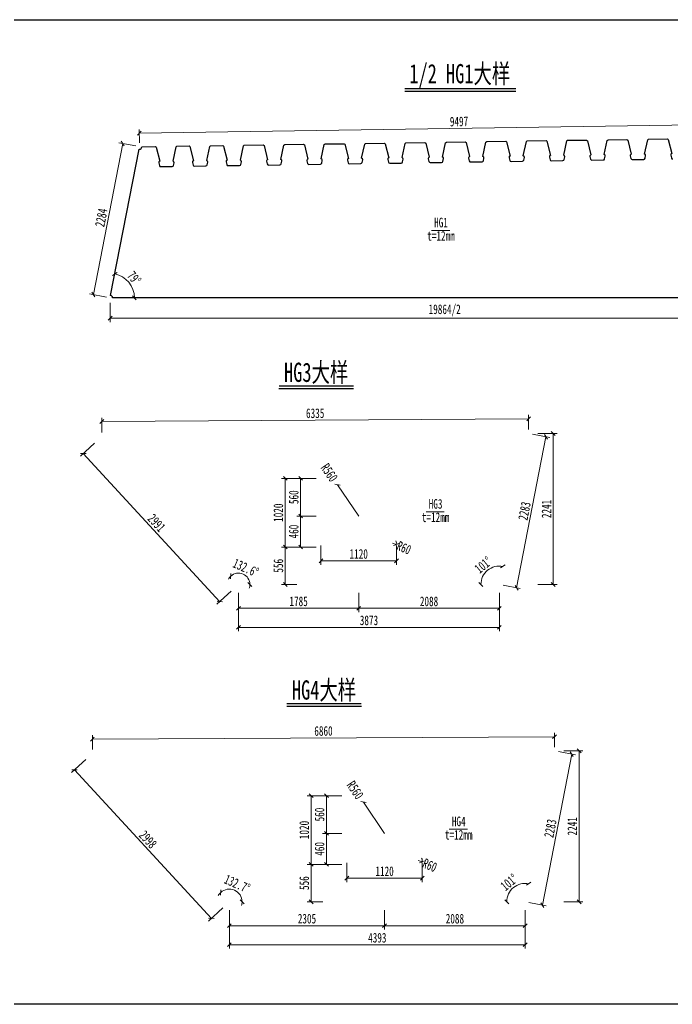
# Model space of a CAD drawing. Header units: millimetres. Extents: x 44597 to 300567, y -113054 to 73044.
# Drawn here: x 257223 to 266911, y -76511 to -61894 of the extents above; entities that cross this region are included whole.
import ezdxf
from ezdxf.enums import TextEntityAlignment as Align

# ---------------------------------------------------------------- set-up
doc = ezdxf.new("R2010")
doc.units = ezdxf.units.MM
doc.layers.get('Defpoints').update_dxf_attribs({"color": 8})
for name, color, linetype, lineweight in [('文字', 7, 'Continuous', 15), ('标注线及字体', 2, 'Continuous', 15), ('细实线', 4, 'Continuous', 15), ('钢板粗线', 1, 'Continuous', 25)]:
    doc.layers.add(name, color=color, linetype=linetype, lineweight=lineweight)
doc.styles.add('111', font='', dxfattribs={"width": 0.7})
doc.styles.add('BM_Dim', font='', dxfattribs={"width": 0.85})
doc.styles.get('111').set_extended_font_data('仿宋_GB2312')
doc.styles.get('BM_Dim').set_extended_font_data('仿宋_GB2312')
doc.dimstyles.new('200', dxfattribs={"dimscale": 0, "dimtxt": 2.5, "dimasz": 1, "dimexe": 1, "dimexo": 1, "dimgap": 0.6, "dimtad": 1, "dimdec": 0, "dimdsep": 46, "dimtxsty": '111', "dimblk": 'OBLIQUE', "dimcen": 0, "dimclrd": 4, "dimclre": 4, "dimclrt": 4, "dimadec": 1, "dimazin": 2, "dimtfac": 1, "dimtdec": 0, "dimtix": 1, "dimtmove": 2, "dimatfit": 3, "dimfxl": 4, "dimfxlon": 1, "dimtolj": 1, "dimlwd": -1, "dimlwe": -1, "dimarcsym": 0})

# ---------------------------------------------------------------- blocks, each defined once
blk = doc.blocks.new('_Oblique')
at = {"color": 0, "linetype": 'ByBlock', "lineweight": -2}
blk.add_line((-0.5, -0.5), (0.5, 0.5), dxfattribs=at)
blk = doc.blocks.new('*D793')
at = {"layer": 'Defpoints', "color": 0, "transparency": 16777216}
for p in [(258566, -66022), (268498, -66022), (268498, -66326)]:
    blk.add_point(p, dxfattribs=at)
at = {"layer": '细实线', "color": 4, "transparency": 16777216}
for p, q in [((258566, -66098), (258566, -66383)), ((268498, -66098), (268498, -66383)), ((258566, -66326), (268498, -66326))]:
    blk.add_line(p, q, dxfattribs=at)
at = {"layer": '细实线', "color": 4, "transparency": 16777216, "xscale": 57.14285714285715, "yscale": 57.14285714285715, "zscale": 57.14285714285715, "rotation": 180}
blk.add_blockref('_Oblique', (258566, -66326), dxfattribs=at)
at = {"layer": '细实线', "color": 4, "transparency": 16777216, "xscale": 57.14285714285715, "yscale": 57.14285714285715, "zscale": 57.14285714285715}
blk.add_blockref('_Oblique', (268498, -66326), dxfattribs=at)
at = {"layer": '细实线', "color": 4, "transparency": 16777216, "insert": (263532, -66210), "char_height": 142.86, "attachment_point": 5, "style": '111'}
blk.add_mtext('\\A1;19864/2', dxfattribs=at)
blk = doc.blocks.new('*D794')
at = {"layer": 'Defpoints', "color": 0, "transparency": 16777216}
for p in [(259002, -63780), (258857, -65809), (258573, -65987), (258609, -66022), (266737, -66022)]:
    blk.add_point(p, dxfattribs=at)
at = {"layer": '细实线', "color": 4, "transparency": 16777216}
blk.add_arc((258566, -66022), 360, 0, 79, dxfattribs=at)
at = {"layer": '细实线', "color": 4, "transparency": 16777216, "xscale": 57.14285714285715, "yscale": 57.14285714285715, "zscale": 57.14285714285715}
for p, rotation in [((258635, -65668), 168.9999999999961), ((258926, -66022), 270)]:
    blk.add_blockref('_Oblique', p, dxfattribs=dict(at, rotation=rotation))
at = {"layer": '细实线', "color": 4, "transparency": 16777216, "insert": (258923, -65728), "char_height": 142.9, "attachment_point": 5, "rotation": 309.5, "style": '111'}
blk.add_mtext('\\A1;79%%d', dxfattribs=at)
blk = doc.blocks.new('*D795')
at = {"layer": 'Defpoints', "color": 0, "transparency": 16777216}
for p in [(258753, -63732), (259002, -63780), (258566, -66022)]:
    blk.add_point(p, dxfattribs=at)
at = {"layer": '细实线', "color": 4, "transparency": 16777216}
for p, q in [((258946, -63769), (258697, -63721)), ((258317, -65973), (258753, -63732)), ((258510, -66011), (258261, -65963))]:
    blk.add_line(p, q, dxfattribs=at)
at = {"layer": '细实线', "color": 4, "transparency": 16777216, "xscale": 57.14285714285715, "yscale": 57.14285714285715, "zscale": 57.14285714285715}
for p, rotation in [((258753, -63732), 78.99999999999034), ((258317, -65973), 258.9999999999903)]:
    blk.add_blockref('_Oblique', p, dxfattribs=dict(at, rotation=rotation))
at = {"layer": '细实线', "color": 4, "transparency": 16777216, "insert": (258435, -64833), "char_height": 142.9, "attachment_point": 5, "rotation": 79, "style": '111'}
blk.add_mtext('\\A1;2284', dxfattribs=at)
blk = doc.blocks.new('*D796')
at = {"layer": 'Defpoints', "color": 0, "transparency": 16777216}
for p in [(268495, -63437), (268498, -63638), (259002, -63780)]:
    blk.add_point(p, dxfattribs=at)
at = {"layer": '细实线', "color": 4, "transparency": 16777216}
for p, q in [((258999, -63580), (268495, -63437)), ((268497, -63581), (268494, -63380)), ((259001, -63723), (258998, -63523))]:
    blk.add_line(p, q, dxfattribs=at)
at = {"layer": '细实线', "color": 4, "transparency": 16777216, "xscale": 57.14285714285715, "yscale": 57.14285714285715, "zscale": 57.14285714285715}
for p, rotation in [((268495, -63437), 0.8593722436441305), ((258999, -63580), 180.8593722436441)]:
    blk.add_blockref('_Oblique', p, dxfattribs=dict(at, rotation=rotation))
at = {"layer": '细实线', "color": 4, "transparency": 16777216, "insert": (263745, -63406), "char_height": 142.9, "attachment_point": 5, "rotation": 0.8594, "style": '111'}
blk.add_mtext('\\A1;9497', dxfattribs=at)
blk = doc.blocks.new('*D825')
at = {"layer": 'Defpoints', "color": 0, "transparency": 16777216}
for p in [(264780, -68037), (264344, -70279), (264599, -70328)]:
    blk.add_point(p, dxfattribs=at)
at = {"layer": '细实线', "color": 4, "transparency": 16777216}
for p, q in [((265035, -68087), (264599, -70328)), ((264836, -68048), (265091, -68098)), ((264400, -70289), (264655, -70339))]:
    blk.add_line(p, q, dxfattribs=at)
at = {"layer": '细实线', "color": 4, "transparency": 16777216, "xscale": 57.14285714285715, "yscale": 57.14285714285715, "zscale": 57.14285714285715}
for p, rotation in [((265035, -68087), 78.99999999999066), ((264599, -70328), 258.9999999999907)]:
    blk.add_blockref('_Oblique', p, dxfattribs=dict(at, rotation=rotation))
at = {"layer": '细实线', "color": 4, "transparency": 16777216, "insert": (264717, -69188), "char_height": 142.9, "attachment_point": 5, "rotation": 79, "style": '111'}
blk.add_mtext('\\A1;2283', dxfattribs=at)
blk = doc.blocks.new('*D826')
at = {"layer": 'Defpoints', "color": 0, "transparency": 16777216}
for p in [(258443, -67860), (258445, -68079), (264780, -68037)]:
    blk.add_point(p, dxfattribs=at)
at = {"layer": '细实线', "color": 4, "transparency": 16777216}
for p, q in [((258444, -68021), (258443, -67803)), ((264778, -67819), (258443, -67860)), ((264779, -67980), (264778, -67762))]:
    blk.add_line(p, q, dxfattribs=at)
at = {"layer": '细实线', "color": 4, "transparency": 16777216, "xscale": 57.14285714285715, "yscale": 57.14285714285715, "zscale": 57.14285714285715}
for p, rotation in [((264778, -67819), 0.3740724114690775), ((258443, -67860), 180.3740724114691)]:
    blk.add_blockref('_Oblique', p, dxfattribs=dict(at, rotation=rotation))
at = {"layer": '细实线', "color": 4, "transparency": 16777216, "insert": (261610, -67737), "char_height": 142.9, "attachment_point": 5, "rotation": 0.3741, "style": '111'}
blk.add_mtext('\\A1;6335', dxfattribs=at)
blk = doc.blocks.new('*D827')
at = {"layer": 'Defpoints', "color": 0, "transparency": 16777216}
for p in [(264780, -68037), (264344, -70279), (265144, -70279)]:
    blk.add_point(p, dxfattribs=at)
at = {"layer": '细实线', "color": 4, "transparency": 16777216}
for p, q in [((264915, -68037), (265201, -68037)), ((265144, -68037), (265144, -70279)), ((264915, -70279), (265201, -70279))]:
    blk.add_line(p, q, dxfattribs=at)
at = {"layer": '细实线', "color": 4, "transparency": 16777216, "xscale": 57.14285714285715, "yscale": 57.14285714285715, "zscale": 57.14285714285715}
for p, rotation in [((265144, -68037), 90), ((265144, -70279), 270)]:
    blk.add_blockref('_Oblique', p, dxfattribs=dict(at, rotation=rotation))
at = {"layer": '细实线', "color": 4, "transparency": 16777216, "insert": (265043, -69158), "char_height": 142.9, "attachment_point": 5, "rotation": 90, "style": '111'}
blk.add_mtext('\\A1;2241', dxfattribs=at)
blk = doc.blocks.new('*D828')
at = {"layer": 'Defpoints', "color": 0, "transparency": 16777216}
for p in [(265164, -72749), (264728, -74990), (264983, -75040)]:
    blk.add_point(p, dxfattribs=at)
at = {"layer": '细实线', "color": 4, "transparency": 16777216}
for p, q in [((265220, -72760), (265475, -72809)), ((265419, -72798), (264983, -75040)), ((264784, -75001), (265039, -75051))]:
    blk.add_line(p, q, dxfattribs=at)
at = {"layer": '细实线', "color": 4, "transparency": 16777216, "xscale": 57.14285714285715, "yscale": 57.14285714285715, "zscale": 57.14285714285715}
for p, rotation in [((265419, -72798), 78.99999999999066), ((264983, -75040), 258.9999999999907)]:
    blk.add_blockref('_Oblique', p, dxfattribs=dict(at, rotation=rotation))
at = {"layer": '细实线', "color": 4, "transparency": 16777216, "insert": (265101, -73900), "char_height": 142.9, "attachment_point": 5, "rotation": 79, "style": '111'}
blk.add_mtext('\\A1;2283', dxfattribs=at)
blk = doc.blocks.new('*D829')
at = {"layer": 'Defpoints', "color": 0, "transparency": 16777216}
for p in [(258303, -72574), (258304, -72785), (265164, -72749)]:
    blk.add_point(p, dxfattribs=at)
at = {"layer": '细实线', "color": 4, "transparency": 16777216}
for p, q in [((265164, -72692), (265163, -72481)), ((258304, -72728), (258303, -72517)), ((265163, -72538), (258303, -72574))]:
    blk.add_line(p, q, dxfattribs=at)
at = {"layer": '细实线', "color": 4, "transparency": 16777216, "xscale": 57.14285714285715, "yscale": 57.14285714285715, "zscale": 57.14285714285715}
for p, rotation in [((258303, -72574), 180.3016405569623), ((265163, -72538), 0.3016405569622471)]:
    blk.add_blockref('_Oblique', p, dxfattribs=dict(at, rotation=rotation))
at = {"layer": '细实线', "color": 4, "transparency": 16777216, "insert": (261733, -72454), "char_height": 142.9, "attachment_point": 5, "rotation": 0.3016, "style": '111'}
blk.add_mtext('\\A1;6860', dxfattribs=at)
blk = doc.blocks.new('*D830')
at = {"layer": 'Defpoints', "color": 0, "transparency": 16777216}
for p in [(265164, -72749), (264728, -74990), (265528, -74990)]:
    blk.add_point(p, dxfattribs=at)
at = {"layer": '细实线', "color": 4, "transparency": 16777216}
for p, q in [((265299, -72749), (265585, -72749)), ((265528, -72749), (265528, -74990)), ((265299, -74990), (265585, -74990))]:
    blk.add_line(p, q, dxfattribs=at)
at = {"layer": '细实线', "color": 4, "transparency": 16777216, "xscale": 57.14285714285715, "yscale": 57.14285714285715, "zscale": 57.14285714285715}
for p, rotation in [((265528, -72749), 90), ((265528, -74990), 270)]:
    blk.add_blockref('_Oblique', p, dxfattribs=dict(at, rotation=rotation))
at = {"layer": '细实线', "color": 4, "transparency": 16777216, "insert": (265427, -73869), "char_height": 142.9, "attachment_point": 5, "rotation": 90, "style": '111'}
blk.add_mtext('\\A1;2241', dxfattribs=at)
blk = doc.blocks.new('*D831')
at = {"layer": 'Defpoints', "color": 0, "transparency": 16777216}
for p in [(258445, -68079), (258168, -68334), (260471, -70279)]:
    blk.add_point(p, dxfattribs=at)
at = {"layer": '细实线', "color": 4, "transparency": 16777216}
for p, q in [((258336, -68179), (258126, -68372)), ((260194, -70534), (258168, -68334)), ((260362, -70379), (260152, -70572))]:
    blk.add_line(p, q, dxfattribs=at)
at = {"layer": '细实线', "color": 4, "transparency": 16777216, "xscale": 57.14285714285715, "yscale": 57.14285714285715, "zscale": 57.14285714285715}
for p, rotation in [((258168, -68334), 132.6489191297647), ((260194, -70534), 312.6489191297647)]:
    blk.add_blockref('_Oblique', p, dxfattribs=dict(at, rotation=rotation))
at = {"layer": '细实线', "color": 4, "transparency": 16777216, "insert": (259256, -69364), "char_height": 142.9, "attachment_point": 5, "rotation": 312.6489, "style": '111'}
blk.add_mtext('\\A1;2991', dxfattribs=at)
blk = doc.blocks.new('*D832')
at = {"layer": 'Defpoints', "color": 0, "transparency": 16777216}
for p in [(262256, -69723), (260471, -70279), (260471, -70632)]:
    blk.add_point(p, dxfattribs=at)
at = {"layer": '细实线', "color": 4, "transparency": 16777216}
for p, q in [((260471, -70404), (260471, -70689)), ((262256, -70404), (262256, -70689)), ((262256, -70632), (260471, -70632))]:
    blk.add_line(p, q, dxfattribs=at)
at = {"layer": '细实线', "color": 4, "transparency": 16777216, "xscale": 57.14285714285715, "yscale": 57.14285714285715, "zscale": 57.14285714285715, "rotation": 180}
blk.add_blockref('_Oblique', (260471, -70632), dxfattribs=at)
at = {"layer": '细实线', "color": 4, "transparency": 16777216, "xscale": 57.14285714285715, "yscale": 57.14285714285715, "zscale": 57.14285714285715}
blk.add_blockref('_Oblique', (262256, -70632), dxfattribs=at)
at = {"layer": '细实线', "color": 4, "transparency": 16777216, "insert": (261364, -70530), "char_height": 142.9, "attachment_point": 5, "style": '111'}
blk.add_mtext('\\A1;1785', dxfattribs=at)
blk = doc.blocks.new('*D833')
at = {"layer": 'Defpoints', "color": 0, "transparency": 16777216}
for p in [(258304, -72785), (258037, -73031), (260336, -74990)]:
    blk.add_point(p, dxfattribs=at)
at = {"layer": '细实线', "color": 4, "transparency": 16777216}
for p, q in [((258206, -72876), (257995, -73070)), ((260069, -75236), (258037, -73031)), ((260237, -75081), (260027, -75275))]:
    blk.add_line(p, q, dxfattribs=at)
at = {"layer": '细实线', "color": 4, "transparency": 16777216, "xscale": 57.14285714285715, "yscale": 57.14285714285715, "zscale": 57.14285714285715}
for p, rotation in [((258037, -73031), 132.6489191297748), ((260069, -75236), 312.6489191297748)]:
    blk.add_blockref('_Oblique', p, dxfattribs=dict(at, rotation=rotation))
at = {"layer": '细实线', "color": 4, "transparency": 16777216, "insert": (259128, -74064), "char_height": 142.9, "attachment_point": 5, "rotation": 312.6489, "style": '111'}
blk.add_mtext('\\A1;2998', dxfattribs=at)
blk = doc.blocks.new('*D834')
at = {"layer": 'Defpoints', "color": 0, "transparency": 16777216}
for p in [(262640, -74434), (260336, -74990), (260336, -75344)]:
    blk.add_point(p, dxfattribs=at)
at = {"layer": '细实线', "color": 4, "transparency": 16777216}
for p, q in [((260336, -75115), (260336, -75401)), ((262640, -75115), (262640, -75401)), ((262640, -75344), (260336, -75344))]:
    blk.add_line(p, q, dxfattribs=at)
at = {"layer": '细实线', "color": 4, "transparency": 16777216, "xscale": 57.14285714285715, "yscale": 57.14285714285715, "zscale": 57.14285714285715, "rotation": 180}
blk.add_blockref('_Oblique', (260336, -75344), dxfattribs=at)
at = {"layer": '细实线', "color": 4, "transparency": 16777216, "xscale": 57.14285714285715, "yscale": 57.14285714285715, "zscale": 57.14285714285715}
blk.add_blockref('_Oblique', (262640, -75344), dxfattribs=at)
at = {"layer": '细实线', "color": 4, "transparency": 16777216, "insert": (261488, -75241), "char_height": 142.9, "attachment_point": 5, "style": '111'}
blk.add_mtext('\\A1;2305', dxfattribs=at)
blk = doc.blocks.new('*D835')
at = {"layer": 'Defpoints', "color": 0, "transparency": 16777216}
for p in [(259959, -74581), (260426, -74824), (260312, -74964), (260371, -74990), (260730, -74990)]:
    blk.add_point(p, dxfattribs=at)
at = {"layer": '细实线', "color": 4, "transparency": 16777216}
for start, end in [(0, 132.6531), (132.6531, 150.0498), (342.6033, 0)]:
    blk.add_arc((260336, -74990), 189, start, end, dxfattribs=at)
at = {"layer": '细实线', "color": 4, "transparency": 16777216, "xscale": 57.14285714285715, "yscale": 57.14285714285715, "zscale": 57.14285714285715}
for p, rotation in [((260208, -74851), 42.65312339966469), ((260525, -74990), 90)]:
    blk.add_blockref('_Oblique', p, dxfattribs=dict(at, rotation=rotation))
at = {"layer": '细实线', "color": 4, "transparency": 16777216, "insert": (260453, -74723), "char_height": 142.86, "attachment_point": 5, "rotation": 336.3266, "style": '111'}
blk.add_mtext('\\A1;132.7%%d', dxfattribs=at)
blk = doc.blocks.new('*D836')
at = {"layer": 'Defpoints', "color": 0, "transparency": 16777216}
for p in [(260471, -70279), (264344, -70279), (264344, -70915)]:
    blk.add_point(p, dxfattribs=at)
at = {"layer": '细实线', "color": 4, "transparency": 16777216}
for p, q in [((260471, -70686), (260471, -70972)), ((264344, -70686), (264344, -70972)), ((260471, -70915), (264344, -70915))]:
    blk.add_line(p, q, dxfattribs=at)
at = {"layer": '细实线', "color": 4, "transparency": 16777216, "xscale": 57.14285714285715, "yscale": 57.14285714285715, "zscale": 57.14285714285715, "rotation": 180}
blk.add_blockref('_Oblique', (260471, -70915), dxfattribs=at)
at = {"layer": '细实线', "color": 4, "transparency": 16777216, "xscale": 57.14285714285715, "yscale": 57.14285714285715, "zscale": 57.14285714285715}
blk.add_blockref('_Oblique', (264344, -70915), dxfattribs=at)
at = {"layer": '细实线', "color": 4, "transparency": 16777216, "insert": (262408, -70812), "char_height": 142.9, "attachment_point": 5, "style": '111'}
blk.add_mtext('\\A1;3873', dxfattribs=at)
blk = doc.blocks.new('*D837')
at = {"layer": 'Defpoints', "color": 0, "transparency": 16777216}
for p in [(262256, -69263), (264344, -70279), (264344, -70632)]:
    blk.add_point(p, dxfattribs=at)
at = {"layer": '细实线', "color": 4, "transparency": 16777216}
for p, q in [((262256, -70404), (262256, -70689)), ((264344, -70404), (264344, -70689)), ((262256, -70632), (264344, -70632))]:
    blk.add_line(p, q, dxfattribs=at)
at = {"layer": '细实线', "color": 4, "transparency": 16777216, "xscale": 57.14285714285715, "yscale": 57.14285714285715, "zscale": 57.14285714285715, "rotation": 180}
blk.add_blockref('_Oblique', (262256, -70632), dxfattribs=at)
at = {"layer": '细实线', "color": 4, "transparency": 16777216, "xscale": 57.14285714285715, "yscale": 57.14285714285715, "zscale": 57.14285714285715}
blk.add_blockref('_Oblique', (264344, -70632), dxfattribs=at)
at = {"layer": '细实线', "color": 4, "transparency": 16777216, "insert": (263300, -70530), "char_height": 142.9, "attachment_point": 5, "style": '111'}
blk.add_mtext('\\A1;2088', dxfattribs=at)
blk = doc.blocks.new('*D838')
at = {"layer": 'Defpoints', "color": 0, "transparency": 16777216}
for p in [(264422, -69880), (264175, -70063), (263947, -70279), (264309, -70279), (264351, -70244)]:
    blk.add_point(p, dxfattribs=at)
at = {"layer": '细实线', "color": 4, "transparency": 16777216}
blk.add_arc((264344, -70279), 274, 79, 180, dxfattribs=at)
at = {"layer": '细实线', "color": 4, "transparency": 16777216, "xscale": 57.14285714285715, "yscale": 57.14285714285715, "zscale": 57.14285714285715}
for p, rotation in [((264396, -70010), 348.99999999998), ((264070, -70279), 270)]:
    blk.add_blockref('_Oblique', p, dxfattribs=dict(at, rotation=rotation))
at = {"layer": '细实线', "color": 4, "transparency": 16777216, "insert": (264105, -69989), "char_height": 142.9, "attachment_point": 5, "rotation": 39.5, "style": '111'}
blk.add_mtext('\\A1;101%%d', dxfattribs=at)
blk = doc.blocks.new('*D839')
at = {"layer": 'Defpoints', "color": 0, "transparency": 16777216}
for p in [(260336, -74990), (264728, -74990), (264728, -75626)]:
    blk.add_point(p, dxfattribs=at)
at = {"layer": '细实线', "color": 4, "transparency": 16777216}
for p, q in [((260336, -75398), (260336, -75683)), ((264728, -75398), (264728, -75683)), ((260336, -75626), (264728, -75626))]:
    blk.add_line(p, q, dxfattribs=at)
at = {"layer": '细实线', "color": 4, "transparency": 16777216, "xscale": 57.14285714285715, "yscale": 57.14285714285715, "zscale": 57.14285714285715, "rotation": 180}
blk.add_blockref('_Oblique', (260336, -75626), dxfattribs=at)
at = {"layer": '细实线', "color": 4, "transparency": 16777216, "xscale": 57.14285714285715, "yscale": 57.14285714285715, "zscale": 57.14285714285715}
blk.add_blockref('_Oblique', (264728, -75626), dxfattribs=at)
at = {"layer": '细实线', "color": 4, "transparency": 16777216, "insert": (262532, -75524), "char_height": 142.9, "attachment_point": 5, "style": '111'}
blk.add_mtext('\\A1;4393', dxfattribs=at)
blk = doc.blocks.new('*D840')
at = {"layer": 'Defpoints', "color": 0, "transparency": 16777216}
for p in [(262640, -74434), (264728, -74990), (264728, -75344)]:
    blk.add_point(p, dxfattribs=at)
at = {"layer": '细实线', "color": 4, "transparency": 16777216}
for p, q in [((262640, -75115), (262640, -75401)), ((264728, -75115), (264728, -75401)), ((262640, -75344), (264728, -75344))]:
    blk.add_line(p, q, dxfattribs=at)
at = {"layer": '细实线', "color": 4, "transparency": 16777216, "xscale": 57.14285714285715, "yscale": 57.14285714285715, "zscale": 57.14285714285715, "rotation": 180}
blk.add_blockref('_Oblique', (262640, -75344), dxfattribs=at)
at = {"layer": '细实线', "color": 4, "transparency": 16777216, "xscale": 57.14285714285715, "yscale": 57.14285714285715, "zscale": 57.14285714285715}
blk.add_blockref('_Oblique', (264728, -75344), dxfattribs=at)
at = {"layer": '细实线', "color": 4, "transparency": 16777216, "insert": (263684, -75241), "char_height": 142.9, "attachment_point": 5, "style": '111'}
blk.add_mtext('\\A1;2088', dxfattribs=at)
blk = doc.blocks.new('*D841')
at = {"layer": 'Defpoints', "color": 0, "transparency": 16777216}
for p in [(264806, -74591), (264559, -74775), (264735, -74956), (264331, -74990), (264693, -74990)]:
    blk.add_point(p, dxfattribs=at)
at = {"layer": '细实线', "color": 4, "transparency": 16777216}
blk.add_arc((264728, -74990), 274, 79, 180, dxfattribs=at)
at = {"layer": '细实线', "color": 4, "transparency": 16777216, "xscale": 57.14285714285715, "yscale": 57.14285714285715, "zscale": 57.14285714285715}
for p, rotation in [((264780, -74721), 348.99999999998), ((264455, -74990), 270)]:
    blk.add_blockref('_Oblique', p, dxfattribs=dict(at, rotation=rotation))
at = {"layer": '细实线', "color": 4, "transparency": 16777216, "insert": (264489, -74700), "char_height": 142.9, "attachment_point": 5, "rotation": 39.5, "style": '111'}
blk.add_mtext('\\A1;101%%d', dxfattribs=at)
blk = doc.blocks.new('*D842')
at = {"layer": 'Defpoints', "color": 0, "transparency": 16777216}
for p in [(261396, -69723), (261166, -70279), (261396, -70279)]:
    blk.add_point(p, dxfattribs=at)
at = {"layer": '细实线', "color": 4, "transparency": 16777216}
for p, q in [((261339, -69723), (261109, -69723)), ((261166, -69723), (261166, -70279)), ((261339, -70279), (261109, -70279))]:
    blk.add_line(p, q, dxfattribs=at)
at = {"layer": '细实线', "color": 4, "transparency": 16777216, "xscale": 57.14285714285715, "yscale": 57.14285714285715, "zscale": 57.14285714285715}
for p, rotation in [((261166, -69723), 90), ((261166, -70279), 270)]:
    blk.add_blockref('_Oblique', p, dxfattribs=dict(at, rotation=rotation))
at = {"layer": '细实线', "color": 4, "transparency": 16777216, "insert": (261064, -70001), "char_height": 142.9, "attachment_point": 5, "rotation": 90, "style": '111'}
blk.add_mtext('\\A1;556', dxfattribs=at)
blk = doc.blocks.new('*D843')
at = {"layer": 'Defpoints', "color": 0, "transparency": 16777216}
for p in [(261450, -68703), (261166, -69723), (261396, -69723)]:
    blk.add_point(p, dxfattribs=at)
at = {"layer": '细实线', "color": 4, "transparency": 16777216}
for p, q in [((261393, -68703), (261109, -68703)), ((261166, -68703), (261166, -69723)), ((261339, -69723), (261109, -69723))]:
    blk.add_line(p, q, dxfattribs=at)
at = {"layer": '细实线', "color": 4, "transparency": 16777216, "xscale": 57.14285714285715, "yscale": 57.14285714285715, "zscale": 57.14285714285715}
for p, rotation in [((261166, -68703), 90), ((261166, -69723), 270)]:
    blk.add_blockref('_Oblique', p, dxfattribs=dict(at, rotation=rotation))
at = {"layer": '细实线', "color": 4, "transparency": 16777216, "insert": (261064, -69213), "char_height": 142.9, "attachment_point": 5, "rotation": 90, "style": '111'}
blk.add_mtext('\\A1;1020', dxfattribs=at)
blk = doc.blocks.new('*D844')
at = {"layer": 'Defpoints', "color": 0, "transparency": 16777216}
for p in [(261394, -69263), (262256, -69263), (261893, -69723)]:
    blk.add_point(p, dxfattribs=at)
at = {"layer": '细实线', "color": 4, "transparency": 16777216}
for p, q in [((261623, -69263), (261337, -69263)), ((261394, -69723), (261394, -69263)), ((261623, -69723), (261337, -69723))]:
    blk.add_line(p, q, dxfattribs=at)
at = {"layer": '细实线', "color": 4, "transparency": 16777216, "xscale": 57.14285714285715, "yscale": 57.14285714285715, "zscale": 57.14285714285715}
for p, rotation in [((261394, -69263), 90), ((261394, -69723), 270)]:
    blk.add_blockref('_Oblique', p, dxfattribs=dict(at, rotation=rotation))
at = {"layer": '细实线', "color": 4, "transparency": 16777216, "insert": (261292, -69493), "char_height": 142.9, "attachment_point": 5, "rotation": 90, "style": '111'}
blk.add_mtext('\\A1;460', dxfattribs=at)
blk = doc.blocks.new('*D845')
at = {"layer": 'Defpoints', "color": 0, "transparency": 16777216}
for p in [(262256, -68703), (261394, -69263), (262256, -69263)]:
    blk.add_point(p, dxfattribs=at)
at = {"layer": '细实线', "color": 4, "transparency": 16777216}
for p, q in [((261623, -68703), (261337, -68703)), ((261394, -68703), (261394, -69263)), ((261623, -69263), (261337, -69263))]:
    blk.add_line(p, q, dxfattribs=at)
at = {"layer": '细实线', "color": 4, "transparency": 16777216, "xscale": 57.14285714285715, "yscale": 57.14285714285715, "zscale": 57.14285714285715}
for p, rotation in [((261394, -68703), 90), ((261394, -69263), 270)]:
    blk.add_blockref('_Oblique', p, dxfattribs=dict(at, rotation=rotation))
at = {"layer": '细实线', "color": 4, "transparency": 16777216, "insert": (261292, -68983), "char_height": 142.9, "attachment_point": 5, "rotation": 90, "style": '111'}
blk.add_mtext('\\A1;560', dxfattribs=at)
blk = doc.blocks.new('*D846')
at = {"layer": 'Defpoints', "color": 0, "transparency": 16777216}
for p in [(261942, -68799), (262256, -69263)]:
    blk.add_point(p, dxfattribs=at)
at = {"layer": '细实线', "color": 4, "transparency": 16777216}
for p, q in [((261942, -68799), (262256, -69263)), ((262256, -69263), (261942, -68799))]:
    blk.add_line(p, q, dxfattribs=at)
at = {"layer": '细实线', "color": 4, "transparency": 16777216, "xscale": 57.14285714285715, "yscale": 57.14285714285715, "zscale": 57.14285714285715, "rotation": 124.0953637895292}
blk.add_blockref('_Oblique', (261942, -68799), dxfattribs=at)
at = {"layer": '细实线', "color": 4, "transparency": 16777216, "insert": (261820, -68618), "char_height": 142.9, "attachment_point": 5, "rotation": 304.0954, "style": '111'}
blk.add_mtext('\\A1;R560', dxfattribs=at)
blk = doc.blocks.new('*D847')
at = {"layer": 'Defpoints', "color": 0, "transparency": 16777216}
for p in [(261696, -69403), (262816, -69403), (262816, -69928)]:
    blk.add_point(p, dxfattribs=at)
at = {"layer": '细实线', "color": 4, "transparency": 16777216}
for p, q in [((261696, -69699), (261696, -69985)), ((262816, -69699), (262816, -69985)), ((261696, -69928), (262816, -69928))]:
    blk.add_line(p, q, dxfattribs=at)
at = {"layer": '细实线', "color": 4, "transparency": 16777216, "xscale": 57.14285714285715, "yscale": 57.14285714285715, "zscale": 57.14285714285715, "rotation": 180}
blk.add_blockref('_Oblique', (261696, -69928), dxfattribs=at)
at = {"layer": '细实线', "color": 4, "transparency": 16777216, "xscale": 57.14285714285715, "yscale": 57.14285714285715, "zscale": 57.14285714285715}
blk.add_blockref('_Oblique', (262816, -69928), dxfattribs=at)
at = {"layer": '细实线', "color": 4, "transparency": 16777216, "insert": (262256, -69826), "char_height": 142.9, "attachment_point": 5, "style": '111'}
blk.add_mtext('\\A1;1120', dxfattribs=at)
blk = doc.blocks.new('*D848')
at = {"layer": 'Defpoints', "color": 0, "transparency": 16777216}
for p in [(262756, -69663), (262812, -69686)]:
    blk.add_point(p, dxfattribs=at)
at = {"layer": '细实线', "color": 4, "transparency": 16777216}
for p in [(262756, -69663), (262812, -69686)]:
    blk.add_line(p, (262812, -69686), dxfattribs=at)
blk.add_arc((262756, -69663), 60, 326.8738, 33.956, dxfattribs=at)
at = {"layer": '细实线', "color": 4, "transparency": 16777216, "xscale": 57.14285714285715, "yscale": 57.14285714285715, "zscale": 57.14285714285715, "rotation": 157.0822650889511}
blk.add_blockref('_Oblique', (262812, -69686), dxfattribs=at)
at = {"layer": '细实线', "color": 4, "transparency": 16777216, "insert": (262928, -69735), "char_height": 142.9, "attachment_point": 5, "rotation": 337.0823, "style": '111'}
blk.add_mtext('\\A1;R60', dxfattribs=at)
blk = doc.blocks.new('*D849')
at = {"layer": 'Defpoints', "color": 0, "transparency": 16777216}
for p in [(261780, -74434), (261550, -74990), (261780, -74990)]:
    blk.add_point(p, dxfattribs=at)
at = {"layer": '细实线', "color": 4, "transparency": 16777216}
for p, q in [((261723, -74434), (261493, -74434)), ((261550, -74434), (261550, -74990)), ((261723, -74990), (261493, -74990))]:
    blk.add_line(p, q, dxfattribs=at)
at = {"layer": '细实线', "color": 4, "transparency": 16777216, "xscale": 57.14285714285715, "yscale": 57.14285714285715, "zscale": 57.14285714285715}
for p, rotation in [((261550, -74434), 90), ((261550, -74990), 270)]:
    blk.add_blockref('_Oblique', p, dxfattribs=dict(at, rotation=rotation))
at = {"layer": '细实线', "color": 4, "transparency": 16777216, "insert": (261448, -74712), "char_height": 142.9, "attachment_point": 5, "rotation": 90, "style": '111'}
blk.add_mtext('\\A1;556', dxfattribs=at)
blk = doc.blocks.new('*D850')
at = {"layer": 'Defpoints', "color": 0, "transparency": 16777216}
for p in [(261834, -73414), (261550, -74434), (261780, -74434)]:
    blk.add_point(p, dxfattribs=at)
at = {"layer": '细实线', "color": 4, "transparency": 16777216}
for p, q in [((261777, -73414), (261493, -73414)), ((261550, -73414), (261550, -74434)), ((261723, -74434), (261493, -74434))]:
    blk.add_line(p, q, dxfattribs=at)
at = {"layer": '细实线', "color": 4, "transparency": 16777216, "xscale": 57.14285714285715, "yscale": 57.14285714285715, "zscale": 57.14285714285715}
for p, rotation in [((261550, -73414), 90), ((261550, -74434), 270)]:
    blk.add_blockref('_Oblique', p, dxfattribs=dict(at, rotation=rotation))
at = {"layer": '细实线', "color": 4, "transparency": 16777216, "insert": (261448, -73924), "char_height": 142.9, "attachment_point": 5, "rotation": 90, "style": '111'}
blk.add_mtext('\\A1;1020', dxfattribs=at)
blk = doc.blocks.new('*D851')
at = {"layer": 'Defpoints', "color": 0, "transparency": 16777216}
for p in [(261778, -73974), (262640, -73974), (262277, -74434)]:
    blk.add_point(p, dxfattribs=at)
at = {"layer": '细实线', "color": 4, "transparency": 16777216}
for p, q in [((262007, -73974), (261721, -73974)), ((261778, -74434), (261778, -73974)), ((262007, -74434), (261721, -74434))]:
    blk.add_line(p, q, dxfattribs=at)
at = {"layer": '细实线', "color": 4, "transparency": 16777216, "xscale": 57.14285714285715, "yscale": 57.14285714285715, "zscale": 57.14285714285715}
for p, rotation in [((261778, -73974), 90), ((261778, -74434), 270)]:
    blk.add_blockref('_Oblique', p, dxfattribs=dict(at, rotation=rotation))
at = {"layer": '细实线', "color": 4, "transparency": 16777216, "insert": (261676, -74204), "char_height": 142.9, "attachment_point": 5, "rotation": 90, "style": '111'}
blk.add_mtext('\\A1;460', dxfattribs=at)
blk = doc.blocks.new('*D852')
at = {"layer": 'Defpoints', "color": 0, "transparency": 16777216}
for p in [(262640, -73414), (261778, -73974), (262640, -73974)]:
    blk.add_point(p, dxfattribs=at)
at = {"layer": '细实线', "color": 4, "transparency": 16777216}
for p, q in [((262007, -73414), (261721, -73414)), ((261778, -73414), (261778, -73974)), ((262007, -73974), (261721, -73974))]:
    blk.add_line(p, q, dxfattribs=at)
at = {"layer": '细实线', "color": 4, "transparency": 16777216, "xscale": 57.14285714285715, "yscale": 57.14285714285715, "zscale": 57.14285714285715}
for p, rotation in [((261778, -73414), 90), ((261778, -73974), 270)]:
    blk.add_blockref('_Oblique', p, dxfattribs=dict(at, rotation=rotation))
at = {"layer": '细实线', "color": 4, "transparency": 16777216, "insert": (261676, -73694), "char_height": 142.9, "attachment_point": 5, "rotation": 90, "style": '111'}
blk.add_mtext('\\A1;560', dxfattribs=at)
blk = doc.blocks.new('*D853')
at = {"layer": 'Defpoints', "color": 0, "transparency": 16777216}
for p in [(262326, -73510), (262640, -73974)]:
    blk.add_point(p, dxfattribs=at)
at = {"layer": '细实线', "color": 4, "transparency": 16777216}
for p, q in [((262326, -73510), (262640, -73974)), ((262640, -73974), (262326, -73510))]:
    blk.add_line(p, q, dxfattribs=at)
at = {"layer": '细实线', "color": 4, "transparency": 16777216, "xscale": 57.14285714285715, "yscale": 57.14285714285715, "zscale": 57.14285714285715, "rotation": 124.0953637895292}
blk.add_blockref('_Oblique', (262326, -73510), dxfattribs=at)
at = {"layer": '细实线', "color": 4, "transparency": 16777216, "insert": (262204, -73330), "char_height": 142.9, "attachment_point": 5, "rotation": 304.0954, "style": '111'}
blk.add_mtext('\\A1;R560', dxfattribs=at)
blk = doc.blocks.new('*D854')
at = {"layer": 'Defpoints', "color": 0, "transparency": 16777216}
for p in [(262080, -74115), (263200, -74115), (263200, -74639)]:
    blk.add_point(p, dxfattribs=at)
at = {"layer": '细实线', "color": 4, "transparency": 16777216}
for p, q in [((262080, -74411), (262080, -74696)), ((263200, -74411), (263200, -74696)), ((262080, -74639), (263200, -74639))]:
    blk.add_line(p, q, dxfattribs=at)
at = {"layer": '细实线', "color": 4, "transparency": 16777216, "xscale": 57.14285714285715, "yscale": 57.14285714285715, "zscale": 57.14285714285715, "rotation": 180}
blk.add_blockref('_Oblique', (262080, -74639), dxfattribs=at)
at = {"layer": '细实线', "color": 4, "transparency": 16777216, "xscale": 57.14285714285715, "yscale": 57.14285714285715, "zscale": 57.14285714285715}
blk.add_blockref('_Oblique', (263200, -74639), dxfattribs=at)
at = {"layer": '细实线', "color": 4, "transparency": 16777216, "insert": (262640, -74537), "char_height": 142.9, "attachment_point": 5, "style": '111'}
blk.add_mtext('\\A1;1120', dxfattribs=at)
blk = doc.blocks.new('*D855')
at = {"layer": 'Defpoints', "color": 0, "transparency": 16777216}
for p in [(263140, -74374), (263196, -74397)]:
    blk.add_point(p, dxfattribs=at)
at = {"layer": '细实线', "color": 4, "transparency": 16777216}
for p in [(263140, -74374), (263196, -74397)]:
    blk.add_line(p, (263196, -74397), dxfattribs=at)
blk.add_arc((263140, -74374), 60, 326.8738, 33.956, dxfattribs=at)
at = {"layer": '细实线', "color": 4, "transparency": 16777216, "xscale": 57.14285714285715, "yscale": 57.14285714285715, "zscale": 57.14285714285715, "rotation": 157.0822650889511}
blk.add_blockref('_Oblique', (263196, -74397), dxfattribs=at)
at = {"layer": '细实线', "color": 4, "transparency": 16777216, "insert": (263312, -74447), "char_height": 142.9, "attachment_point": 5, "rotation": 337.0823, "style": '111'}
blk.add_mtext('\\A1;R60', dxfattribs=at)
blk = doc.blocks.new('*D2781')
at = {"layer": 'Defpoints', "color": 0, "transparency": 16777216}
for p in [(258468, -68104), (260522, -70118), (260447, -70253), (260506, -70279), (260643, -70279)]:
    blk.add_point(p, dxfattribs=at)
at = {"layer": '细实线', "color": 4, "transparency": 16777216}
for start, end in [(132.6489, 152.1706), (0, 132.6489), (340.4783, 0)]:
    blk.add_arc((260471, -70279), 169, start, end, dxfattribs=at)
at = {"layer": '细实线', "color": 4, "transparency": 16777216, "xscale": 57.14285714285715, "yscale": 57.14285714285715, "zscale": 57.14285714285715}
for p, rotation in [((260357, -70155), 42.64891912974592), ((260640, -70279), 90)]:
    blk.add_blockref('_Oblique', p, dxfattribs=dict(at, rotation=rotation))
at = {"layer": '细实线', "color": 4, "transparency": 16777216, "insert": (260580, -70031), "char_height": 142.86, "attachment_point": 5, "rotation": 336.3245, "style": '111'}
blk.add_mtext('\\A1;132.6%%d', dxfattribs=at)

msp = doc.modelspace()

# ---------------------------------------------------------------- linework, layer by layer
at = {"color": 4}
for p, q in [((262940.1, -62953.9), (264589, -62953.9)), ((261071.2, -67367.8), (262180.6, -67367.8)), ((261187.6, -72084.1), (262296.9, -72084.1))]:
    msp.add_line(p, q, dxfattribs=at)
at = {"color": 6, "const_width": 20.6}
msp.add_lwpolyline([(262940.1, -62919.6), (264589, -62919.6)], dxfattribs=at)
at = {"color": 6, "const_width": 20.6, "elevation": 0}
for points in [[(261071.2, -67333.6), (262180.6, -67333.6)], [(261187.6, -72049.8), (262296.9, -72049.8)]]:
    msp.add_lwpolyline(points, dxfattribs=at)
at = {"layer": 'Defpoints'}
msp.add_lwpolyline([(256566.6, -61894.1), (278566.6, -61894.1), (278566.6, -76511.3), (256566.6, -76511.3)], close=True, dxfattribs=at)
at = {"layer": '细实线'}
for p, q in [((263338.1, -65022.4), (263606.8, -65022.4)), ((263258.2, -69199.5), (263526.9, -69199.5)), ((263601, -73913), (263869.8, -73913))]:
    msp.add_line(p, q, dxfattribs=at)
at = {"layer": '钢板粗线'}
msp.add_lwpolyline([(268497.8, -66021.8), (258601.1, -66021.8, 0.3590367), (258572.8, -65987.5), (258995.2, -63814.6, 0.4762226), (259036.9, -63779.7), (259237.8, -63776.7), (259250.3, -63786.3), (259302.3, -63996.3, 0.4142662), (259287.7, -64020.5), (259297.6, -64060.4, 0.3488763), (259317.3, -64075.6), (259487.3, -64073, 0.3488763), (259506.5, -64057.2), (259515.2, -64017.1, 0.4140909), (259499.9, -63993.3), (259545.7, -63781.9), (259557.8, -63771.9), (259737.8, -63769.2), (259750.3, -63778.8), (259802.3, -63988.8, 0.4142662), (259787.7, -64013), (259797.6, -64052.9, 0.3488763), (259817.3, -64068.1), (259987.3, -64065.5, 0.3488763), (260006.5, -64049.7), (260015.2, -64009.6, 0.4140909), (259999.9, -63985.8), (260045.7, -63774.4), (260057.8, -63764.4), (260237.8, -63761.7), (260250.3, -63771.3), (260302.3, -63981.3, 0.4142662), (260287.7, -64005.5), (260297.6, -64045.4, 0.3488763), (260317.3, -64060.6), (260487.3, -64058, 0.3488763), (260506.5, -64042.2), (260515.2, -64002.1, 0.4140909), (260499.9, -63978.3), (260545.7, -63766.9), (260557.8, -63756.9), (260837.8, -63752.7), (260850.3, -63762.3), (260902.3, -63972.3, 0.4142662), (260887.7, -63996.5), (260897.6, -64036.4, 0.3488763), (260917.3, -64051.6), (261087.3, -64049, 0.3488763), (261106.5, -64033.2), (261115.2, -63993.1, 0.4140909), (261099.9, -63969.3), (261145.7, -63757.9), (261157.8, -63747.9), (261437.8, -63743.7), (261450.3, -63753.3), (261502.3, -63963.3, 0.4142662), (261487.7, -63987.5), (261497.6, -64027.4, 0.3488763), (261517.3, -64042.6), (261687.3, -64040, 0.3488763), (261706.5, -64024.2), (261715.2, -63984.1, 0.4140909), (261699.9, -63960.3), (261745.7, -63748.9), (261757.8, -63738.9), (262037.8, -63734.7), (262050.3, -63744.3), (262102.3, -63954.3, 0.4142662), (262087.7, -63978.5), (262097.6, -64018.4, 0.3488763), (262117.3, -64033.6), (262287.3, -64031, 0.3488763), (262306.5, -64015.2), (262315.2, -63975.1, 0.4140909), (262299.9, -63951.3), (262345.7, -63739.9), (262357.8, -63729.9), (262637.8, -63725.7), (262650.3, -63735.3), (262702.3, -63945.3, 0.4142662), (262687.7, -63969.5), (262697.6, -64009.4, 0.3488763), (262717.3, -64024.6), (262887.3, -64022, 0.3488763), (262906.5, -64006.2), (262915.2, -63966.1, 0.4140909), (262899.9, -63942.3), (262945.7, -63730.9), (262957.8, -63720.9), (263237.8, -63716.7), (263250.3, -63726.3), (263302.3, -63936.3, 0.4142662), (263287.7, -63960.5), (263297.6, -64000.4, 0.3488763), (263317.3, -64015.6), (263487.3, -64013, 0.3488763), (263506.5, -63997.2), (263515.2, -63957.1, 0.4140909), (263499.9, -63933.3), (263545.7, -63721.9), (263557.8, -63711.9), (263837.8, -63707.7), (263850.3, -63717.3), (263902.3, -63927.3, 0.4142662), (263887.7, -63951.5), (263897.6, -63991.4, 0.3488763), (263917.3, -64006.6), (264087.3, -64004, 0.3488763), (264106.5, -63988.2), (264115.2, -63948.1, 0.4140909), (264099.9, -63924.3), (264145.7, -63712.9), (264157.8, -63702.9), (264437.8, -63698.7), (264450.3, -63708.3), (264502.3, -63918.3, 0.4142662), (264487.7, -63942.5), (264497.6, -63982.4, 0.3488763), (264517.3, -63997.6), (264687.3, -63995, 0.3488763), (264706.5, -63979.2), (264715.2, -63939.1, 0.4140909), (264699.9, -63915.3), (264745.7, -63703.9), (264757.8, -63693.9), (265037.8, -63689.7), (265050.3, -63699.3), (265102.3, -63909.3, 0.4142662), (265087.7, -63933.5), (265097.6, -63973.4, 0.3488763), (265117.3, -63988.6), (265287.3, -63986, 0.3488763), (265306.5, -63970.2), (265315.2, -63930.1, 0.4140909), (265299.9, -63906.3), (265345.7, -63694.9), (265357.8, -63684.9), (265637.8, -63680.7), (265650.3, -63690.3), (265702.3, -63900.3, 0.4142662), (265687.7, -63924.5), (265697.6, -63964.4, 0.3488763), (265717.3, -63979.6), (265887.3, -63977, 0.3488763), (265906.5, -63961.2), (265915.2, -63921.1, 0.4140909), (265899.9, -63897.3), (265945.7, -63685.9), (265957.8, -63675.9), (266237.8, -63671.7), (266250.3, -63681.3), (266302.3, -63891.3, 0.4142662), (266287.7, -63915.5), (266297.6, -63955.4, 0.3488763), (266317.3, -63970.6), (266487.3, -63968, 0.3488763), (266506.5, -63952.2), (266515.2, -63912.1, 0.4140909), (266499.9, -63888.3), (266545.7, -63676.9), (266557.8, -63666.9), (266837.8, -63662.7), (266850.3, -63672.3), (266902.3, -63882.3, 0.4142662), (266887.7, -63906.5), (266897.6, -63946.4, 0.3488763), (266917.3, -63961.6)], format="xyb", dxfattribs=at)

# ---------------------------------------------------------------- texts
at = {"layer": '文字', "style": 'BM_Dim', "width": 0.7}
for s, p in [('HG1', (263477.6, -65019.3)), ('t=12mm', (263477.6, -65217.7)), ('HG3', (263397.7, -69196.5)), ('t=12mm', (263397.7, -69394.9)), ('HG4', (263740.5, -73910)), ('t=12mm', (263740.5, -74108.4))]:
    msp.add_text(s, height=142.86, dxfattribs=at).set_placement(p, align=Align.BOTTOM_CENTER)
at = {"layer": '标注线及字体', "style": '111', "width": 0.7}
for s, p in [('1/2 HG1大样', (263756.4, -62708.6)), ('HG3大样', (261624.8, -67122.5)), ('HG4大样', (261741.2, -71838.7))]:
    msp.add_text(s, height=285.71, dxfattribs=at).set_placement(p, align=Align.MIDDLE)

# ---------------------------------------------------------------- dimensions: what is measured, and where the dimension line sits
at = {"layer": '细实线'}
for p1, p2, distance, picture, middle in [((259001.9, -63780.3), (268497.8, -63637.8), 200.6, '*D796', (263745.3, -63406.2)), ((258566.1467, -66021.8307), (259001.8619, -63780.2702), 253.3172, '*D795', (258434.9803, -64833.2071)), ((264779.8, -68037.2), (258444.6, -68078.6), -218.4, '*D826', (261610.1, -67737.2)), ((260471, -70278.6), (258444.6, -68078.6), 376.3, '*D831', (259256.2, -69364.3)), ((264779.8, -68037.2), (264344.1, -70278.6), 259.9, '*D825', (264716.7, -69188)), ((265163.9297, -72748.7596), (258304.4597, -72784.8725), -210.654, '*D829', (261732.5474, -72453.927)), ((260335.8, -74990.1), (258304.5, -72784.9), 363.1, '*D833', (259128.3, -74064.2)), ((265163.9, -72748.8), (264728.3, -74990.1), 259.9, '*D828', (265100.8, -73899.5))]:
    dim = msp.add_aligned_dim(p1=p1, p2=p2, distance=distance, dimstyle='200', override={"dimscale": 57.142857, "dimblk": 'Oblique'}, dxfattribs=at)
    dim.commit()
    dim.dimension.update_dxf_attribs({"geometry": picture, "text_midpoint": middle})
for base, line1, line2, picture, middle in [((258857, -65809.3), ((258572.8, -65987.5), (259001.9, -63780.3)), ((266737.5, -66021.8), (258609, -66021.8)), '*D794', (258923, -65727.7)), ((260521.6, -70117.8), ((260447.3, -70252.8), (258468.3, -68104.3)), ((260642.8, -70278.6), (260506, -70278.6)), '*D2781', (260579.8, -70030.6)), ((264175.1, -70063.3), ((263947.3, -70278.6), (264309.1, -70278.6)), ((264350.8, -70244.2), (264421.7, -69879.8)), '*D838', (264105, -69988.5)), ((260426.1, -74824.2), ((259958.9, -74581), (260312.1, -74964.3)), ((260370.8, -74990.1), (260730.2, -74990.1)), '*D835', (260452.7, -74723.4)), ((264559.2, -74774.9), ((264331.4, -74990.1), (264693.3, -74990.1)), ((264734.9, -74955.8), (264805.8, -74591.3)), '*D841', (264489.2, -74700.1))]:
    dim = msp.add_angular_dim_2l(base=base, line1=line1, line2=line2, dimstyle='200', override={"dimscale": 57.142857, "dimblk": 'Oblique'}, dxfattribs=at)
    dim.commit()
    dim.dimension.update_dxf_attribs({"geometry": picture, "text_midpoint": middle})
dim = msp.add_linear_dim(base=(268497.8, -66326.3), p1=(258566.1, -66021.8), p2=(268497.8, -66021.8), text='19864/2', dimstyle='200', override={"dimscale": 57.142857, "dimtxsty": '111', "dimblk": 'Oblique'}, dxfattribs=at)
dim.commit()
dim.dimension.update_dxf_attribs({"geometry": '*D793', "text_midpoint": (263532, -66209.8)})
for base, p1, p2, angle, picture, middle in [((265143.8, -70278.6), (264779.8, -68037.2), (264344.1, -70278.6), 90, '*D827', (265043.1, -69157.9)), ((261165.9, -69722.6), (261450.1, -68702.6), (261396.2, -69722.6), 90, '*D843', (261063.7, -69212.6)), ((261394.3, -69262.6), (262256.3, -68702.6), (262256.3, -69262.6), 270, '*D845', (261292, -68982.6)), ((261394.3, -69262.6), (261893.1, -69722.6), (262256.3, -69262.6), 90, '*D844', (261292, -69492.6)), ((260471, -70632.2), (262256.3, -69722.6), (260471, -70278.6), 180, '*D832', (261363.7, -70529.9)), ((261165.9, -70278.6), (261396.2, -69722.6), (261396.2, -70278.6), 90, '*D842', (261063.7, -70000.6)), ((265527.9, -74990.1), (265163.9, -72748.8), (264728.3, -74990.1), 90, '*D830', (265427.2, -73869.4)), ((261550, -74434.1), (261834.2, -73414.1), (261780.3, -74434.1), 90, '*D850', (261447.8, -73924.1)), ((261778.4, -73974.1), (262640.4, -73414.1), (262640.4, -73974.1), 270, '*D852', (261676.1, -73694.1)), ((261778.4, -73974.1), (262277.2, -74434.1), (262640.4, -73974.1), 90, '*D851', (261676.1, -74204.1)), ((260335.8, -75343.7), (262640.4, -74434.1), (260335.8, -74990.1), 180, '*D834', (261488.1, -75241.5)), ((261550, -74990.1), (261780.3, -74434.1), (261780.3, -74990.1), 90, '*D849', (261447.8, -74712.1))]:
    dim = msp.add_linear_dim(base=base, p1=p1, p2=p2, angle=angle, dimstyle='200', override={"dimscale": 57.142857, "dimblk": 'Oblique'}, dxfattribs=at)
    dim.commit()
    dim.dimension.update_dxf_attribs({"geometry": picture, "text_midpoint": middle})
for center, mpoint, picture, middle in [((262256.3, -69262.6), (261942.4, -68798.8), '*D846', (261820.1, -68618.3)), ((262756.3, -69662.6), (262811.5, -69685.9), '*D848', (262927.6, -69735)), ((262640.4, -73974.1), (262326.5, -73510.4), '*D853', (262204.3, -73329.8)), ((263140.4, -74374.1), (263195.7, -74397.5), '*D855', (263311.7, -74446.5))]:
    dim = msp.add_radius_dim(center=center, mpoint=mpoint, dimstyle='200', override={"dimscale": 57.142857, "dimblk": 'Oblique'}, dxfattribs=at)
    dim.commit()
    dim.dimension.update_dxf_attribs({"geometry": picture, "text_midpoint": middle, "dimtype": 164})
for base, p1, p2, picture, middle in [((264344.1, -70632.2), (262256.3, -69262.6), (264344.1, -70278.6), '*D837', (263300.2, -70529.9)), ((262816.3, -69927.8), (261696.3, -69403.4), (262816.3, -69403.4), '*D847', (262256.3, -69825.6)), ((264344.1, -70914.6), (260471, -70278.6), (264344.1, -70278.6), '*D836', (262407.6, -70812.4)), ((263200.4, -74639.3), (262080.4, -74114.9), (263200.4, -74114.9), '*D854', (262640.4, -74537.1)), ((264728.3, -75343.7), (262640.4, -74434.1), (264728.3, -74990.1), '*D840', (263684.3, -75241.5)), ((264728.2558, -75626.188), (260335.7547, -74990.1074), (264728.2558, -74990.1074), '*D839', (262532.0053, -75523.9487))]:
    dim = msp.add_linear_dim(base=base, p1=p1, p2=p2, dimstyle='200', override={"dimscale": 57.142857, "dimblk": 'Oblique'}, dxfattribs=at)
    dim.commit()
    dim.dimension.update_dxf_attribs({"geometry": picture, "text_midpoint": middle})

doc.saveas('drawing.dxf')
